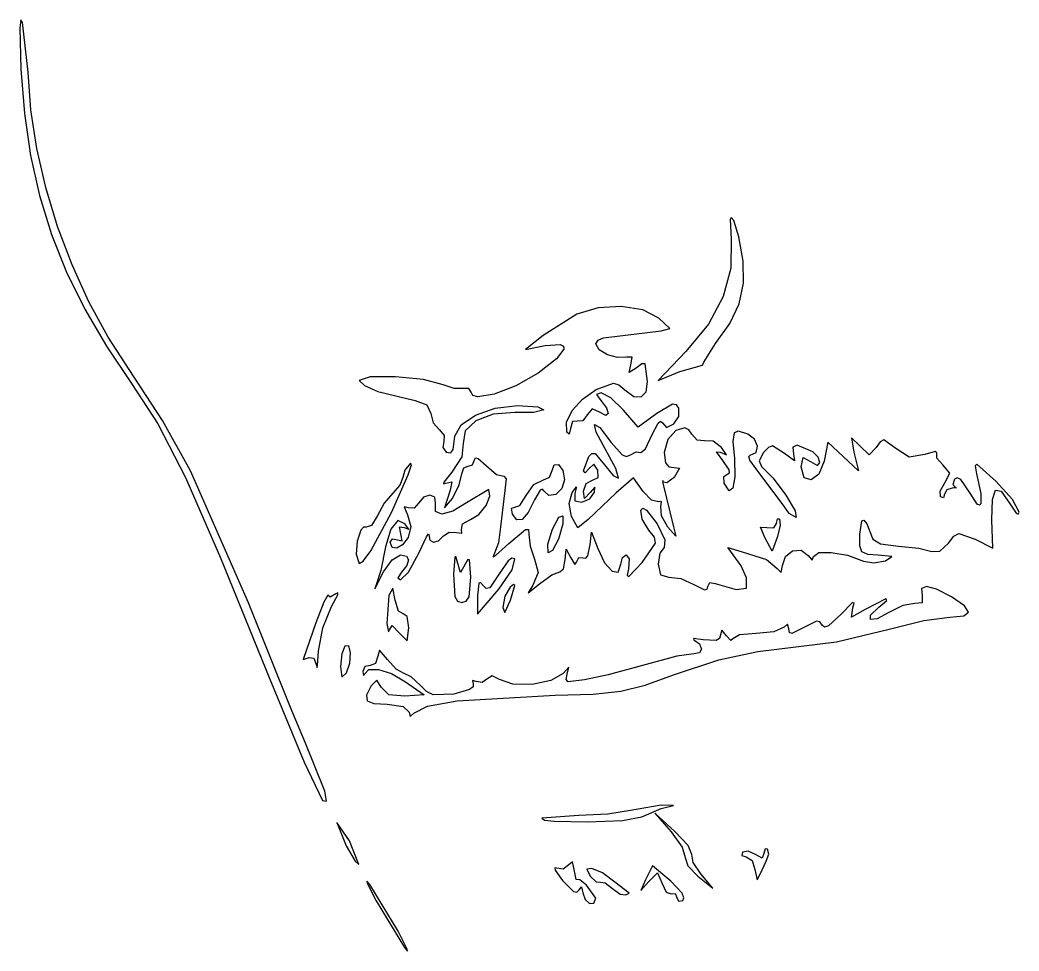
# Model space of a CAD drawing. Extents: x 0 to 143, y 0 to 208.
# Drawn here: x 16.4 to 73, y 53.4 to 106.1 of the extents above; entities that cross this region are included whole.
import ezdxf

# ---------------------------------------------------------------- set-up
doc = ezdxf.new("R2010")
doc.units = 0

msp = doc.modelspace()

# ---------------------------------------------------------------- linework, layer by layer
at = {"layer": 'Layer 1'}
for p, q in [((16.471684, 106.14862), (16.42089, 105.706617)), ((16.569277, 106.009433), (16.471684, 106.14862)), ((16.892069, 103.187209), (16.569277, 106.009433)), ((16.42089, 105.706617), (16.470146, 103.363598)), ((16.470146, 103.363598), (16.669187, 100.859361)), ((17.038938, 101.061755), (16.892069, 103.187209)), ((16.669187, 100.859361), (17.019681, 98.479486)), ((17.371891, 98.872403), (17.038938, 101.061755)), ((17.019681, 98.479486), (17.529512, 96.201624)), ((17.879073, 96.654047), (17.371891, 98.872403)), ((18.548626, 94.441578), (17.879073, 96.654047)), ((17.529512, 96.201624), (18.206564, 94.003428)), ((56.711048, 94.959709), (56.641242, 94.842951)), ((56.641242, 94.842951), (56.702713, 93.727114)), ((56.849116, 94.791445), (56.711048, 94.959709)), ((57.143995, 93.870298), (56.849116, 94.791445)), ((18.206564, 94.003428), (19.058721, 91.862546)), ((19.368695, 92.269887), (18.548626, 94.441578)), ((56.702713, 93.727114), (56.687362, 92.081443)), ((57.384633, 92.492744), (57.143995, 93.870298)), ((20.327421, 90.173868), (19.368695, 92.269887)), ((57.410425, 91.23853), (57.384633, 92.492744)), ((19.058721, 91.862546), (20.093866, 89.756631)), ((56.687362, 92.081443), (56.260021, 90.482042)), ((57.166837, 90.071364), (57.410425, 91.23853)), ((21.412949, 88.188411), (20.327421, 90.173868)), ((56.260021, 90.482042), (55.414704, 88.914059)), ((56.638359, 88.945076), (57.166837, 90.071364)), ((20.093866, 89.756631), (21.319883, 87.663333)), ((47.959111, 89.488486), (46.058343, 88.28128)), ((49.170512, 89.846187), (47.959111, 89.488486)), ((50.4809, 89.921742), (49.170512, 89.846187)), ((51.693856, 89.724578), (50.4809, 89.921742)), ((52.612958, 89.26412), (51.693856, 89.724578)), ((53.22247, 88.665279), (52.612958, 89.26412)), ((55.414704, 88.914059), (54.145426, 87.362646)), ((55.80948, 87.813497), (56.638359, 88.945076)), ((46.058343, 88.28128), (45.058217, 87.486824)), ((49.477114, 88.142286), (52.740311, 88.529989)), ((52.740311, 88.529989), (53.22247, 88.665279)), ((22.613423, 86.34841), (21.412949, 88.188411)), ((46.165235, 87.708016), (47.017745, 87.768683)), ((47.017745, 87.768683), (47.20346, 87.674964)), ((49.036142, 87.795152), (49.165744, 88.013037)), ((49.228599, 87.468077), (49.036142, 87.795152)), ((49.165744, 88.013037), (49.477114, 88.142286)), ((55.16566, 86.771743), (55.80948, 87.813497)), ((21.319883, 87.663333), (22.744656, 85.560303)), ((45.058217, 87.486824), (46.165235, 87.708016)), ((47.23036, 87.504639), (46.81234, 86.952465)), ((47.20346, 87.674964), (47.23036, 87.504639)), ((49.693676, 87.187801), (49.228599, 87.468077)), ((50.262933, 87.026256), (49.693676, 87.187801)), ((54.145426, 87.362646), (52.568508, 85.71729)), ((46.81234, 86.952465), (45.772945, 86.148737)), ((50.767929, 87.055377), (50.262933, 87.026256)), ((51.094337, 87.046028), (50.767929, 87.055377)), ((50.926679, 86.174622), (51.024399, 86.604879)), ((51.024399, 86.604879), (51.094337, 87.046028)), ((51.654819, 86.673202), (51.321085, 86.423551)), ((51.838831, 86.671863), (51.654819, 86.673202)), ((51.975841, 85.662609), (51.838831, 86.671863)), ((53.801114, 86.231993), (55.077465, 86.588651)), ((55.077465, 86.588651), (55.16566, 86.771743)), ((24.491833, 83.459334), (22.613423, 86.34841)), ((45.772945, 86.148737), (44.502179, 85.427328)), ((51.321085, 86.423551), (50.926679, 86.174622)), ((52.568508, 85.71729), (53.801114, 86.231993)), ((22.744656, 85.560303), (24.232492, 83.267969)), ((36.252184, 85.929574), (35.630578, 85.728226)), ((35.630578, 85.728226), (35.928979, 85.437068)), ((37.685069, 85.934336), (36.252184, 85.929574)), ((39.281334, 85.775454), (37.685069, 85.934336)), ((40.393081, 85.485867), (39.281334, 85.775454)), ((41.020982, 85.270011), (40.393081, 85.485867)), ((49.057309, 85.206467), (50.035827, 85.576708)), ((50.035827, 85.576708), (50.343284, 85.480013)), ((50.343284, 85.480013), (50.675149, 85.194473)), ((51.895838, 85.077643), (51.975841, 85.662609)), ((35.928979, 85.437068), (36.690896, 85.104206)), ((36.690896, 85.104206), (38.80558, 84.597925)), ((41.539609, 85.272437), (41.020982, 85.270011)), ((41.851112, 85.274509), (41.539609, 85.272437)), ((41.980582, 85.057242), (41.851112, 85.274509)), ((42.077598, 84.877725), (41.980582, 85.057242)), ((43.27391, 84.955289), (42.347069, 84.8071)), ((44.502179, 85.427328), (43.27391, 84.955289)), ((48.275927, 84.674428), (49.057309, 85.206467)), ((49.335298, 85.019142), (49.074948, 84.930903)), ((49.074948, 84.930903), (49.318364, 84.595808)), ((49.891408, 84.734097), (49.335298, 85.019142)), ((50.675149, 85.194473), (51.192112, 84.824359)), ((51.616801, 84.791821), (51.895838, 85.077643)), ((38.80558, 84.597925), (39.461527, 84.355126)), ((39.461527, 84.355126), (39.6907, 83.857797)), ((42.347069, 84.8071), (42.077598, 84.877725)), ((47.694968, 84.031231), (48.275927, 84.674428)), ((49.318364, 84.595808), (49.64071, 84.173098)), ((50.610237, 84.049003), (49.891408, 84.734097)), ((51.192112, 84.824359), (51.616801, 84.791821)), ((53.380118, 84.380614), (52.501128, 83.859208)), ((53.605284, 84.354111), (53.380118, 84.380614)), ((53.745023, 84.149544), (53.605284, 84.354111)), ((39.6907, 83.857797), (39.83481, 83.323691)), ((41.41251, 83.209953), (42.226556, 83.763781)), ((42.226556, 83.763781), (43.340244, 84.154626)), ((43.217565, 83.817486), (42.236787, 83.447031)), ((44.44897, 83.906127), (43.217565, 83.817486)), ((43.340244, 84.154626), (44.597136, 84.305825)), ((45.504702, 83.919974), (44.44897, 83.906127)), ((44.597136, 84.305825), (45.750103, 84.239414)), ((46.086565, 84.068758), (45.504702, 83.919974)), ((45.750103, 84.239414), (46.086565, 84.068758)), ((47.380312, 83.372755), (47.694968, 84.031231)), ((48.550719, 83.771013), (48.294338, 83.439623)), ((48.82302, 84.128863), (48.550719, 83.771013)), ((49.253806, 83.926589), (48.82302, 84.128863)), ((49.598806, 83.739104), (49.253806, 83.926589)), ((49.730982, 83.854401), (49.598806, 83.739104)), ((49.64071, 84.173098), (49.730982, 83.854401)), ((51.445263, 83.078863), (50.610237, 84.049003)), ((52.501128, 83.859208), (51.445263, 83.078863)), ((53.738673, 83.688022), (53.745023, 84.149544)), ((24.232492, 83.267969), (25.787499, 80.235428)), ((26.082641, 80.609417), (24.491833, 83.459334)), ((39.83481, 83.323691), (40.176828, 82.927168)), ((41.05454, 82.569804), (41.41251, 83.209953)), ((42.236787, 83.447031), (41.633437, 82.870531)), ((47.397841, 82.794877), (47.380312, 83.372755)), ((47.721118, 83.39773), (47.597161, 83.011482)), ((47.980277, 83.43023), (47.721118, 83.39773)), ((48.294338, 83.439623), (47.980277, 83.43023)), ((49.050545, 82.788868), (48.959016, 83.225089)), ((48.959016, 83.225089), (49.261385, 83.055679)), ((52.206205, 82.619899), (52.561629, 83.314651)), ((52.561629, 83.314651), (52.708352, 83.41737)), ((52.708352, 83.41737), (52.810161, 83.32863)), ((52.810161, 83.32863), (53.051108, 83.060078)), ((53.051108, 83.060078), (53.459273, 83.266188)), ((53.459273, 83.266188), (53.738673, 83.688022)), ((40.176828, 82.927168), (40.451157, 82.608125)), ((41.633437, 82.870531), (41.534318, 82.163757)), ((47.527134, 82.684634), (47.397841, 82.794877)), ((47.597161, 83.011482), (47.527134, 82.684634)), ((49.586476, 81.810979), (49.050545, 82.788868)), ((49.261385, 83.055679), (49.907151, 82.216674)), ((53.571059, 82.893258), (53.113489, 82.389507)), ((54.090211, 83.034992), (53.571059, 82.893258)), ((54.31063, 82.928958), (54.090211, 83.034992)), ((54.471745, 82.683046), (54.31063, 82.928958)), ((54.770416, 82.344379), (54.471745, 82.683046)), ((56.86821, 82.753513), (56.80885, 82.275091)), ((57.127662, 82.853184), (56.86821, 82.753513)), ((57.650275, 82.688338), (57.127662, 82.853184)), ((58.03251, 82.396386), (57.650275, 82.688338)), ((40.432592, 82.260771), (40.377294, 81.935862)), ((40.451157, 82.608125), (40.432592, 82.260771)), ((40.966345, 81.823326), (41.05454, 82.569804)), ((41.534318, 82.163757), (41.448901, 81.400654)), ((49.907151, 82.216674), (50.527555, 81.519011)), ((51.84668, 81.853577), (52.206205, 82.619899)), ((53.113489, 82.389507), (52.9167, 81.655404)), ((55.186826, 82.315804), (54.770416, 82.344379)), ((55.677364, 82.282114), (55.186826, 82.315804)), ((56.154144, 81.931982), (55.677364, 82.282114)), ((56.80885, 82.275091), (56.886511, 81.303684)), ((58.195141, 81.996584), (58.03251, 82.396386)), ((60.437574, 82.063921), (60.196098, 81.947416)), ((61.336761, 81.683758), (60.437574, 82.063921)), ((62.183825, 82.230785), (61.968983, 81.155517)), ((63.047073, 81.420101), (62.183825, 82.230785)), ((63.987579, 82.020529), (63.529806, 82.481389)), ((63.529806, 82.481389), (63.663376, 81.667751)), ((65.14974, 82.255507), (64.928085, 81.930571)), ((65.349831, 82.356506), (65.14974, 82.255507)), ((66.026636, 81.866718), (65.349831, 82.356506)), ((40.377294, 81.935862), (40.563826, 81.671279)), ((40.563826, 81.671279), (40.829908, 81.624668)), ((40.829908, 81.624668), (40.966345, 81.823326)), ((48.634328, 81.424334), (48.803942, 81.595707)), ((48.803942, 81.595707), (48.99694, 81.581673)), ((48.99694, 81.581673), (49.539203, 80.95267)), ((50.179319, 80.739813), (49.586476, 81.810979)), ((50.527555, 81.519011), (50.780723, 81.428529)), ((50.780723, 81.428529), (50.99794, 81.509001)), ((50.99794, 81.509001), (51.333829, 81.685214)), ((51.333829, 81.685214), (51.585316, 81.646584)), ((51.585316, 81.646584), (51.84668, 81.853577)), ((52.9167, 81.655404), (52.994488, 81.053432)), ((56.234577, 81.199262), (55.881623, 81.680936)), ((55.881623, 81.680936), (56.091702, 81.660695)), ((56.091702, 81.660695), (56.440555, 81.515351)), ((56.440555, 81.515351), (56.154144, 81.931982)), ((57.698396, 81.414787), (57.789623, 81.491362)), ((57.789623, 81.491362), (58.120176, 81.643415)), ((58.120176, 81.643415), (58.195141, 81.996584)), ((58.546331, 81.649759), (58.293169, 81.171084)), ((58.820115, 81.93837), (58.546331, 81.649759)), ((59.053847, 82.027188), (58.820115, 81.93837)), ((59.729902, 81.588376), (59.053847, 82.027188)), ((60.287158, 81.167644), (59.729902, 81.588376)), ((60.196098, 81.947416), (60.232963, 81.544631)), ((60.232963, 81.544631), (60.287158, 81.167644)), ((61.62696, 81.386504), (61.336761, 81.683758)), ((63.663376, 81.667751), (63.910321, 80.609417)), ((64.528873, 81.511073), (63.987579, 82.020529)), ((64.928085, 81.930571), (64.528873, 81.511073)), ((66.794413, 81.390864), (66.026636, 81.866718)), ((67.678343, 81.537576), (66.794413, 81.390864)), ((68.255752, 81.711187), (67.678343, 81.537576)), ((68.348974, 81.636354), (68.255752, 81.711187)), ((68.346945, 81.330054), (68.348974, 81.636354)), ((38.540996, 81.045803), (38.229626, 80.640506)), ((38.40478, 80.389504), (38.592034, 80.949115)), ((38.592034, 80.949115), (38.540996, 81.045803)), ((41.448901, 81.400654), (40.879562, 80.535686)), ((41.804546, 80.874001), (42.055327, 80.941117)), ((42.055327, 80.941117), (42.162968, 81.226779)), ((42.162968, 81.226779), (42.218443, 81.336741)), ((42.218443, 81.336741), (42.365198, 81.310343)), ((42.365198, 81.310343), (42.843124, 80.891992)), ((46.566696, 80.630231), (46.670325, 80.954566)), ((46.670325, 80.954566), (46.919474, 80.962195)), ((46.919474, 80.962195), (47.168623, 80.618192)), ((48.341522, 80.609417), (48.634328, 81.424334)), ((48.921313, 80.993901), (48.63962, 80.727245)), ((49.152206, 80.63905), (48.921313, 80.993901)), ((49.539203, 80.95267), (50.022201, 80.34426)), ((52.994488, 81.053432), (53.181283, 80.827434)), ((56.592735, 80.658056), (56.234577, 81.199262)), ((56.886511, 81.303684), (56.918873, 80.274328)), ((57.759636, 81.206317), (57.698396, 81.414787)), ((58.275751, 80.521223), (57.759636, 81.206317)), ((58.293169, 81.171084), (58.426034, 80.847189)), ((60.677816, 80.828845), (60.776638, 81.355983)), ((60.776638, 81.355983), (61.206983, 81.138584)), ((61.206983, 81.138584), (61.596714, 80.914041)), ((61.596714, 80.914041), (61.73615, 81.074731)), ((61.73615, 81.074731), (61.62696, 81.386504)), ((61.968983, 81.155517), (61.662761, 80.417583)), ((63.910321, 80.609417), (63.047073, 81.420101)), ((68.695754, 80.947026), (68.346945, 81.330054)), ((69.099906, 80.484313), (68.695754, 80.947026)), ((70.615484, 80.98517), (70.518051, 80.882947)), ((71.702129, 80.027333), (70.615484, 80.98517)), ((29.374192, 73.123468), (26.082641, 80.609417)), ((37.457615, 78.248627), (38.40478, 80.389504)), ((38.229626, 80.640506), (38.100024, 80.229122)), ((40.879562, 80.535686), (40.434047, 79.970007)), ((41.293767, 79.80548), (41.450357, 80.433028)), ((41.450357, 80.433028), (41.55522, 80.780779)), ((41.55522, 80.780779), (41.804546, 80.874001)), ((42.843124, 80.891992), (43.408848, 80.399426)), ((43.408848, 80.399426), (43.821378, 80.304264)), ((46.409004, 80.241866), (46.566696, 80.630231)), ((47.168623, 80.618192), (47.272252, 80.097183)), ((48.429055, 80.498468), (48.341522, 80.609417)), ((48.63962, 80.727245), (48.429055, 80.498468)), ((49.174343, 80.227094), (49.152206, 80.63905)), ((50.324487, 80.192786), (50.179319, 80.739813)), ((53.181283, 80.827434), (53.777346, 80.760362)), ((53.777346, 80.760362), (53.470914, 80.231592)), ((56.289655, 80.278247), (56.510097, 80.433028)), ((56.510097, 80.433028), (56.611013, 80.493469)), ((56.611013, 80.493469), (56.592735, 80.658056)), ((59.58879, 78.757333), (58.275751, 80.521223)), ((58.426034, 80.847189), (59.075978, 80.197345)), ((60.844735, 80.210657), (60.677816, 80.828845)), ((61.662761, 80.417583), (61.230531, 80.088099)), ((68.816404, 79.933494), (69.099906, 80.484313)), ((70.518051, 80.882947), (70.610986, 80.433028)), ((70.610986, 80.433028), (70.848235, 79.319203)), ((25.787499, 80.235428), (27.776885, 75.676175)), ((37.933777, 79.797984), (37.534168, 79.344355)), ((38.100024, 80.229122), (37.933777, 79.797984)), ((40.434047, 79.970007), (40.412985, 79.86457)), ((40.412985, 79.86457), (40.541248, 79.904919)), ((40.541248, 79.904919), (40.882075, 79.993423)), ((40.882075, 79.993423), (40.779726, 79.520744)), ((40.920484, 79.039555), (41.293767, 79.80548)), ((43.821378, 80.304264), (43.962886, 80.145117)), ((43.962886, 80.145117), (43.876058, 79.498872)), ((45.096317, 79.209241), (45.534379, 79.824398)), ((45.534379, 79.824398), (46.030121, 80.08025)), ((46.030121, 80.08025), (46.409004, 80.241866)), ((47.272252, 80.097183), (47.12231, 79.597341)), ((48.335878, 79.462889), (48.484397, 79.898834)), ((48.484397, 79.898834), (48.848817, 80.08025)), ((48.848817, 80.08025), (49.174343, 80.227094)), ((50.022201, 80.34426), (50.324487, 80.192786)), ((51.167274, 80.216775), (50.189726, 79.367991)), ((51.713374, 79.437136), (51.167274, 80.216775)), ((52.860961, 79.967008), (52.830666, 80.067859)), ((52.830666, 80.067859), (52.835561, 79.903861)), ((52.835561, 79.903861), (53.444456, 77.434415)), ((53.063147, 79.925072), (52.860961, 79.967008)), ((53.470914, 80.231592), (53.063147, 79.925072)), ((56.316069, 79.905978), (56.289655, 80.278247)), ((56.591881, 79.473047), (56.316069, 79.905978)), ((56.918873, 80.274328), (56.806739, 79.629973)), ((59.075978, 80.197345), (59.802353, 79.228247)), ((61.230531, 80.088099), (60.844735, 80.210657)), ((68.545383, 79.460243), (68.816404, 79.933494)), ((69.352627, 80.131756), (69.260111, 79.82991)), ((69.260111, 79.82991), (69.388258, 79.671733)), ((69.501042, 80.219019), (69.352627, 80.131756)), ((69.705714, 80.109398), (69.501042, 80.219019)), ((70.240569, 79.338005), (69.705714, 80.109398)), ((72.63236, 78.977907), (71.702129, 80.027333)), ((37.534168, 79.344355), (37.041822, 78.768798)), ((39.644574, 79.231069), (39.281996, 79.122585)), ((39.926852, 79.11565), (39.644574, 79.231069)), ((40.779726, 79.520744), (40.473867, 78.503068)), ((42.972241, 79.559197), (41.70859, 78.803899)), ((43.04456, 79.172409), (42.972241, 79.559197)), ((43.876058, 79.498872), (43.63758, 77.440765)), ((45.88191, 79.505222), (45.572215, 78.967941)), ((46.012002, 79.572382), (45.88191, 79.505222)), ((46.10244, 79.482644), (46.012002, 79.572382)), ((46.383748, 79.209373), (46.10244, 79.482644)), ((46.774923, 79.274505), (46.383748, 79.209373)), ((47.12231, 79.597341), (46.774923, 79.274505)), ((47.531147, 78.763462), (47.692058, 79.374694)), ((47.692058, 79.374694), (47.936357, 79.700352)), ((47.936357, 79.700352), (47.852572, 79.321425)), ((47.852572, 79.321425), (47.859627, 78.903383)), ((48.406477, 79.047845), (48.335878, 79.462889)), ((48.715467, 79.374694), (48.406477, 79.047845)), ((50.189726, 79.367991), (48.597286, 77.852104)), ((48.692448, 79.028707), (48.955709, 79.405386)), ((48.984681, 79.6914), (48.715467, 79.374694)), ((48.955709, 79.405386), (48.984681, 79.6914)), ((52.194343, 78.945231), (51.713374, 79.437136)), ((56.806739, 79.629973), (56.591881, 79.473047)), ((59.802353, 79.228247), (60.328902, 78.347719)), ((68.564874, 79.130924), (68.545383, 79.460243)), ((68.79171, 79.276622), (68.725123, 79.080345)), ((68.921312, 79.534899), (68.79171, 79.276622)), ((69.232682, 79.632575), (68.921312, 79.534899)), ((69.460357, 79.63747), (69.232682, 79.632575)), ((69.388258, 79.671733), (69.460357, 79.63747)), ((70.647251, 78.724827), (70.240569, 79.338005)), ((70.848235, 79.319203), (70.855064, 78.734181)), ((71.503603, 78.97821), (71.678492, 79.519289)), ((71.678492, 79.519289), (71.999697, 79.449907)), ((71.999697, 79.449907), (72.464835, 78.767916)), ((37.041822, 78.768798), (36.652929, 78.045074)), ((39.00878, 78.788377), (38.75134, 78.495924)), ((39.281996, 79.122585), (39.00878, 78.788377)), ((39.959164, 78.778146), (39.926852, 79.11565)), ((39.962289, 78.309839), (39.959164, 78.778146)), ((40.473867, 78.503068), (40.920484, 79.039555)), ((41.70859, 78.803899), (40.938503, 78.32427)), ((42.823721, 78.640298), (43.04456, 79.172409)), ((44.728987, 78.64828), (45.096317, 79.209241)), ((45.572215, 78.967941), (45.215071, 78.244371)), ((47.667363, 78.01544), (47.531147, 78.763462)), ((47.859627, 78.903383), (48.247683, 78.822949)), ((48.247683, 78.822949), (48.692448, 79.028707)), ((52.58403, 78.857874), (52.194343, 78.945231)), ((52.760287, 78.861711), (52.58403, 78.857874)), ((52.728317, 78.589057), (52.760287, 78.861711)), ((59.989502, 78.19668), (59.58879, 78.757333)), ((68.725123, 79.080345), (68.564874, 79.130924)), ((70.777002, 78.654617), (70.647251, 78.724827)), ((70.855064, 78.734181), (70.777002, 78.654617)), ((71.477409, 77.828821), (71.503603, 78.97821)), ((72.464835, 78.767916), (72.844776, 78.215113)), ((73.010935, 78.263443), (72.63236, 78.977907)), ((36.28798, 76.067136), (37.457615, 78.248627)), ((38.410821, 78.518855), (38.184911, 78.560923)), ((38.184911, 78.560923), (38.378366, 78.109279)), ((38.378366, 78.109279), (38.564677, 77.460476)), ((38.75134, 78.495924), (38.410821, 78.518855)), ((40.322569, 78.159065), (39.962289, 78.309839)), ((40.938503, 78.32427), (40.322569, 78.159065)), ((41.93331, 77.848929), (42.417409, 78.14007)), ((42.417409, 78.14007), (42.823721, 78.640298)), ((44.254104, 78.491647), (44.402403, 78.52203)), ((44.314561, 78.160432), (44.254104, 78.491647)), ((44.558992, 77.823154), (44.314561, 78.160432)), ((44.402403, 78.52203), (44.728987, 78.64828)), ((45.215071, 78.244371), (44.868246, 77.856955)), ((51.591666, 78.384093), (51.710695, 78.485914)), ((51.658297, 77.860924), (51.591666, 78.384093)), ((51.710695, 78.485914), (51.913664, 78.381889)), ((51.913664, 78.381889), (52.507125, 77.610804)), ((52.767563, 78.05332), (52.728317, 78.589057)), ((60.379366, 77.963582), (59.989502, 78.19668)), ((60.328902, 78.347719), (60.379366, 77.963582)), ((72.844776, 78.215113), (72.963508, 78.155835)), ((72.963508, 78.155835), (73.010935, 78.263443)), ((36.652929, 78.045074), (36.338074, 77.516039)), ((37.81639, 77.800907), (37.422337, 77.310237)), ((38.221027, 77.597046), (37.81639, 77.800907)), ((38.448525, 77.301726), (38.221027, 77.597046)), ((41.434129, 77.285895), (41.485811, 77.604851)), ((41.485811, 77.604851), (41.93331, 77.848929)), ((44.868246, 77.856955), (44.558992, 77.823154)), ((46.587157, 77.307415), (46.951748, 77.988216)), ((47.17359, 77.607006), (46.921238, 76.733445)), ((46.951748, 77.988216), (47.165493, 78.056671)), ((47.165493, 78.056671), (47.17359, 77.607006)), ((48.022258, 77.385423), (47.667363, 78.01544)), ((48.597286, 77.852104), (48.022258, 77.385423)), ((52.041105, 77.25097), (51.658297, 77.860924)), ((52.507125, 77.610804), (52.938837, 76.704253)), ((53.114256, 77.424184), (52.767563, 78.05332)), ((59.113554, 77.369548), (59.266704, 77.631971)), ((59.266704, 77.631971), (59.320767, 77.895187)), ((59.320767, 77.895187), (59.450501, 77.89726)), ((59.450501, 77.89726), (59.490101, 77.522874)), ((63.993929, 76.993443), (64.111889, 77.78049)), ((64.111889, 77.78049), (64.225059, 77.807037)), ((64.225059, 77.807037), (64.388335, 77.610804)), ((64.388335, 77.610804), (64.729471, 76.728859)), ((71.531384, 76.224386), (71.477409, 77.828821)), ((35.733947, 77.253131), (35.528052, 76.630522)), ((35.87267, 77.410903), (35.733947, 77.253131)), ((36.024278, 77.409015), (35.87267, 77.410903)), ((36.338074, 77.516039), (36.024278, 77.409015)), ((37.422337, 77.310237), (37.116479, 76.30235)), ((37.987488, 77.042126), (37.91583, 77.443234)), ((37.91583, 77.443234), (38.192099, 77.400901)), ((38.061527, 76.648029), (37.987488, 77.042126)), ((38.192099, 77.400901), (38.448525, 77.301726)), ((38.564677, 77.460476), (38.410469, 76.826226)), ((39.450105, 76.864326), (39.567294, 77.04626)), ((39.567294, 77.04626), (39.5891, 76.993443)), ((39.5891, 76.993443), (39.63161, 76.683075)), ((40.407898, 76.929237), (40.722708, 77.137817)), ((40.722708, 77.137817), (41.152612, 77.109859)), ((41.152612, 77.109859), (41.458471, 77.071142)), ((41.458471, 77.071142), (41.434129, 77.285895)), ((43.63758, 77.440765), (43.534525, 76.533376)), ((44.113478, 76.496731), (45.058129, 77.290349)), ((45.058129, 77.290349), (45.23217, 77.282594)), ((45.23217, 77.282594), (45.251892, 77.025898)), ((45.251892, 77.025898), (45.310939, 76.339701)), ((46.319355, 76.446284), (46.587157, 77.307415)), ((48.710528, 76.443462), (48.790256, 77.131467)), ((48.790256, 77.131467), (49.1515, 76.199692)), ((52.358787, 76.850132), (52.041105, 77.25097)), ((53.577674, 76.907409), (53.114256, 77.424184)), ((53.444456, 77.434415), (53.577674, 76.907409)), ((58.605598, 76.822345), (58.367473, 77.414263)), ((58.367473, 77.414263), (58.729423, 77.388907)), ((58.729423, 77.388907), (59.113554, 77.369548)), ((59.490101, 77.522874), (59.327029, 76.881259)), ((63.991383, 76.367625), (63.993929, 76.993443)), ((69.326334, 76.906538), (69.608832, 77.064351)), ((69.608832, 77.064351), (70.533728, 76.740148)), ((35.528052, 76.630522), (35.472374, 75.885014)), ((37.394468, 76.573284), (37.515647, 76.762197)), ((37.501575, 76.26554), (37.394468, 76.573284)), ((37.515647, 76.762197), (37.807218, 76.691817)), ((38.096788, 76.413641), (37.764753, 76.219536)), ((37.807218, 76.691817), (38.061527, 76.648029)), ((38.410469, 76.826226), (38.096788, 76.413641)), ((39.006311, 75.935109), (39.450105, 76.864326)), ((39.63161, 76.683075), (39.84213, 76.5642)), ((39.84213, 76.5642), (40.130835, 76.643895)), ((40.130835, 76.643895), (40.407898, 76.929237)), ((43.534525, 76.533376), (43.271397, 75.846914)), ((43.363428, 75.81953), (44.113478, 76.496731)), ((46.332804, 75.962978), (46.319355, 76.446284)), ((46.921238, 76.733445), (46.593948, 76.101091)), ((48.590275, 75.798231), (48.710528, 76.443462)), ((51.665396, 75.419347), (52.422238, 76.509652)), ((52.422238, 76.509652), (52.358787, 76.850132)), ((52.938837, 76.704253), (52.913878, 76.258606)), ((59.019054, 76.049409), (58.605598, 76.822345)), ((59.327029, 76.881259), (59.019054, 76.049409)), ((64.729471, 76.728859), (65.158802, 76.469082)), ((65.158802, 76.469082), (66.183975, 76.339745)), ((68.519762, 76.04738), (69.015724, 76.513312)), ((69.015724, 76.513312), (69.326334, 76.906538)), ((70.533728, 76.740148), (71.531384, 76.224386)), ((35.472374, 75.885014), (35.632695, 75.360433)), ((35.868725, 75.486276), (36.28798, 76.067136)), ((37.116479, 76.30235), (36.856482, 74.969555)), ((37.50039, 75.563236), (37.980432, 75.846914)), ((37.764753, 76.219536), (37.501575, 76.26554)), ((37.980432, 75.846914), (38.313978, 75.771105)), ((38.43115, 74.876157), (39.006311, 75.935109)), ((43.271397, 75.846914), (43.221352, 75.734483)), ((45.310939, 76.339701), (45.565512, 75.602439)), ((46.593948, 76.101091), (46.332804, 75.962978)), ((47.296946, 75.582331), (47.361373, 76.162871)), ((47.361373, 76.162871), (47.62503, 75.670525)), ((49.1515, 76.199692), (49.531216, 75.397072)), ((50.541181, 75.691471), (50.766871, 75.846914)), ((50.766871, 75.846914), (50.93325, 75.613684)), ((52.666669, 75.934182), (52.563922, 75.319511)), ((52.913878, 76.258606), (52.666669, 75.934182)), ((56.826539, 75.848325), (56.519269, 76.266676)), ((56.519269, 76.266676), (57.326425, 76.010603)), ((57.277521, 75.228759), (56.826539, 75.848325)), ((57.326425, 76.010603), (58.698026, 75.57845)), ((59.785723, 75.760516), (60.187146, 76.069341)), ((60.187146, 76.069341), (60.663777, 76.106173)), ((60.663777, 76.106173), (61.060933, 75.810225)), ((61.37808, 75.7499), (61.665495, 75.971891)), ((61.665495, 75.971891), (62.376177, 75.989128)), ((62.376177, 75.989128), (63.29469, 75.821486)), ((64.114844, 76.019952), (63.991383, 76.367625)), ((64.439521, 75.866218), (64.114844, 76.019952)), ((65.040622, 75.82222), (64.439521, 75.866218)), ((66.183975, 76.339745), (67.333943, 76.235764)), ((67.333943, 76.235764), (68.064282, 76.037061)), ((68.064282, 76.037061), (68.519762, 76.04738)), ((27.776885, 75.676175), (30.567861, 68.803701)), ((35.632695, 75.360433), (35.868725, 75.486276)), ((37.010293, 74.881361), (37.50039, 75.563236)), ((38.313978, 75.771105), (38.434237, 75.562443)), ((38.434237, 75.562443), (38.339852, 75.249071)), ((41.050836, 75.720179), (40.970226, 74.759299)), ((41.114391, 75.758929), (41.050836, 75.720179)), ((41.190712, 75.494136), (41.114391, 75.758929)), ((41.379757, 74.850316), (41.190712, 75.494136)), ((41.646854, 75.317747), (41.379757, 74.850316)), ((41.783396, 75.582093), (41.646854, 75.317747)), ((41.875057, 75.560326), (41.783396, 75.582093)), ((41.955888, 74.58291), (41.875057, 75.560326)), ((43.221352, 75.734483), (43.363428, 75.81953)), ((44.069381, 75.500574), (43.562439, 74.777644)), ((44.291002, 75.65067), (44.069381, 75.500574)), ((44.452497, 75.6229), (44.291002, 75.65067)), ((44.308079, 74.992838), (44.452497, 75.6229)), ((45.565512, 75.602439), (45.772152, 74.845333)), ((47.199888, 75.047519), (47.296946, 75.582331)), ((47.62503, 75.670525), (47.846486, 75.307869)), ((47.846486, 75.307869), (47.953114, 75.426755)), ((47.953114, 75.426755), (48.074116, 75.688869)), ((48.074116, 75.688869), (48.330586, 75.670525)), ((48.330586, 75.670525), (48.47275, 75.659236)), ((48.47275, 75.659236), (48.590275, 75.798231)), ((49.531216, 75.397072), (49.956937, 74.925943)), ((50.303877, 74.871202), (50.447254, 75.317747)), ((50.447254, 75.317747), (50.541181, 75.691471)), ((50.93325, 75.613684), (50.883993, 75.053164)), ((50.901367, 74.621496), (51.665396, 75.419347)), ((52.563922, 75.319511), (52.708429, 74.712115)), ((58.698026, 75.57845), (59.310096, 75.08315)), ((59.61419, 75.240489), (59.785723, 75.760516)), ((61.060933, 75.810225), (61.298353, 75.541673)), ((61.298353, 75.541673), (61.37808, 75.7499)), ((63.29469, 75.821486), (64.205596, 75.488844)), ((64.205596, 75.488844), (64.786577, 75.389273)), ((64.786577, 75.389273), (65.440319, 75.513539)), ((65.804165, 75.748445), (65.040622, 75.82222)), ((65.440319, 75.513539), (65.804165, 75.748445)), ((36.856482, 74.969555), (36.512523, 73.915807)), ((36.512523, 73.915807), (37.010293, 74.881361)), ((38.029468, 74.859136), (37.819301, 74.549573)), ((37.975846, 74.435802), (38.43115, 74.876157)), ((38.339852, 75.249071), (38.029468, 74.859136)), ((40.970226, 74.759299), (41.047043, 73.491944)), ((43.562439, 74.777644), (43.027495, 73.975339)), ((43.545858, 73.906635), (44.308079, 74.992838)), ((45.772152, 74.845333), (45.469204, 74.133471)), ((45.854437, 74.201557), (46.552188, 74.714717)), ((46.552188, 74.714717), (47.000966, 74.876775)), ((47.000966, 74.876775), (47.199888, 75.047519)), ((49.956937, 74.925943), (50.303877, 74.871202)), ((50.883993, 75.053164), (50.818266, 74.69252)), ((52.708429, 74.712115), (53.181283, 74.591024)), ((57.577956, 74.539872), (57.277521, 75.228759)), ((59.310096, 75.08315), (59.546016, 74.847362)), ((59.546016, 74.847362), (59.61419, 75.240489)), ((37.819301, 74.549573), (37.975846, 74.435802)), ((41.855919, 73.466324), (41.955888, 74.58291)), ((42.417189, 74.248345), (42.343943, 73.553857)), ((42.514054, 74.283661), (42.417189, 74.248345)), ((42.655799, 74.119713), (42.514054, 74.283661)), ((44.384676, 74.166869), (44.185444, 74.009646)), ((44.454261, 74.116758), (44.384676, 74.166869)), ((45.212028, 73.686898), (45.854437, 74.201557)), ((45.469204, 74.133471), (45.212028, 73.686898)), ((50.818266, 74.69252), (50.901367, 74.621496)), ((53.181283, 74.591024), (53.850592, 74.504329)), ((53.850592, 74.504329), (54.592395, 74.16628)), ((54.592395, 74.16628), (55.195117, 73.873209)), ((55.386146, 74.063268), (55.505694, 74.281903)), ((55.505694, 74.281903), (55.793252, 74.225899)), ((55.793252, 74.225899), (56.985641, 73.887938)), ((57.580249, 73.962418), (57.577956, 74.539872)), ((33.855046, 73.571496), (33.640331, 73.169908)), ((33.99285, 73.451199), (33.855046, 73.571496)), ((34.30766, 73.632526), (33.99285, 73.451199)), ((34.07518, 72.921679), (34.421343, 73.587195)), ((34.425819, 73.699058), (34.30766, 73.632526)), ((34.421343, 73.587195), (34.425819, 73.699058)), ((37.53505, 73.962418), (37.323207, 73.553857)), ((37.674927, 73.283276), (37.53505, 73.962418)), ((42.343943, 72.495523), (43.545858, 73.906635)), ((42.834222, 73.93865), (42.655799, 74.119713)), ((43.027495, 73.975339), (42.834222, 73.93865)), ((44.185444, 74.009646), (43.880556, 73.500102)), ((44.20767, 73.286451), (44.454261, 74.116758)), ((55.195117, 73.873209), (55.339315, 73.908211)), ((55.339315, 73.908211), (55.386146, 74.063268)), ((56.985641, 73.887938), (57.580249, 73.962418)), ((67.76345, 74.05952), (67.479133, 73.934907)), ((67.479133, 73.934907), (67.516418, 73.531985)), ((68.339735, 73.906784), (67.76345, 74.05952)), ((69.178355, 73.477657), (68.339735, 73.906784)), ((31.75002, 67.200678), (29.374192, 73.123468)), ((33.640331, 73.169908), (33.1737, 71.995769)), ((37.323207, 73.553857), (37.197971, 71.966356)), ((37.856475, 72.653523), (37.674927, 73.283276)), ((41.047043, 73.491944), (41.202199, 73.222797)), ((41.202199, 73.222797), (41.451415, 73.142165)), ((41.451415, 73.142165), (41.69648, 73.218701)), ((41.69648, 73.218701), (41.855919, 73.466324)), ((42.343943, 73.553857), (42.343943, 72.495523)), ((43.880556, 73.500102), (43.766697, 72.86594)), ((43.880424, 72.574942), (44.20767, 73.286451)), ((63.578665, 73.139166), (62.937359, 72.495523)), ((63.66498, 73.108993), (63.578665, 73.139166)), ((63.604815, 72.849359), (63.66498, 73.108993)), ((65.47057, 73.363048), (64.298377, 72.761165)), ((65.067433, 72.877229), (65.51728, 73.263857)), ((65.51728, 73.263857), (65.47057, 73.363048)), ((67.113192, 73.085015), (66.426334, 72.98121)), ((67.532293, 73.136388), (67.113192, 73.085015)), ((67.516418, 73.531985), (67.532293, 73.136388)), ((69.918753, 72.966388), (69.178355, 73.477657)), ((33.581202, 71.72166), (34.07518, 72.921679)), ((38.124013, 72.51034), (37.856475, 72.653523)), ((38.35301, 72.36279), (38.124013, 72.51034)), ((43.766697, 72.86594), (43.880424, 72.574942)), ((62.937359, 72.495523), (62.218398, 71.828508)), ((63.518076, 72.323059), (63.604815, 72.849359)), ((64.298377, 72.761165), (63.518076, 72.323059)), ((64.593101, 72.424108), (65.067433, 72.877229)), ((65.637875, 72.585834), (64.978334, 72.227346)), ((66.426334, 72.98121), (65.637875, 72.585834)), ((69.877004, 72.39007), (70.151713, 72.60484)), ((70.151713, 72.60484), (69.918753, 72.966388)), ((33.1737, 71.995769), (32.467218, 69.917069)), ((37.197971, 71.966356), (37.286342, 71.492884)), ((38.441513, 71.722586), (38.35301, 72.36279)), ((59.899367, 71.928432), (59.702385, 71.749045)), ((59.966968, 71.661203), (59.899367, 71.928432)), ((61.533082, 72.083478), (60.827747, 71.740225)), ((61.729298, 72.04443), (61.533082, 72.083478)), ((61.85292, 71.868989), (61.729298, 72.04443)), ((64.596739, 72.190458), (64.593101, 72.424108)), ((64.978334, 72.227346), (64.596739, 72.190458)), ((65.654808, 71.640389), (67.626749, 72.119726)), ((67.626749, 72.119726), (69.094394, 72.319134)), ((69.094394, 72.319134), (69.877004, 72.39007)), ((33.338579, 70.391202), (33.581202, 71.72166)), ((37.286342, 71.492884), (37.349312, 71.592764)), ((37.349312, 71.592764), (37.499331, 71.836754)), ((37.499331, 71.836754), (37.912346, 71.416375)), ((37.912346, 71.416375), (38.358698, 70.968612)), ((38.358698, 70.968612), (38.441513, 71.722586)), ((56.096994, 71.310894), (56.038642, 71.105919)), ((56.173238, 71.57808), (56.096994, 71.310894)), ((56.44448, 71.2608), (56.173238, 71.57808)), ((57.183991, 71.321566), (56.791614, 71.084411)), ((58.119823, 71.396267), (57.183991, 71.321566)), ((59.130576, 71.482962), (58.119823, 71.396267)), ((59.702385, 71.749045), (59.130576, 71.482962)), ((60.006959, 71.447778), (59.966968, 71.661203)), ((60.142167, 71.387844), (60.006959, 71.447778)), ((60.827747, 71.740225), (60.142167, 71.387844)), ((61.986347, 71.757335), (61.85292, 71.868989)), ((62.218398, 71.828508), (61.986347, 71.757335)), ((62.665014, 70.927292), (65.654808, 71.640389)), ((55.121562, 71.0322), (54.566069, 71.117572)), ((54.566069, 71.117572), (54.592395, 71.041019)), ((54.592395, 71.041019), (54.903898, 70.806025)), ((54.903898, 70.806025), (55.033368, 70.510441)), ((55.862749, 70.992953), (55.121562, 71.0322)), ((56.038642, 71.105919), (55.862749, 70.992953)), ((56.6875, 70.990704), (56.44448, 71.2608)), ((56.791614, 71.084411), (56.6875, 70.990704)), ((58.20837, 70.372152), (62.665014, 70.927292)), ((33.27724, 69.573375), (33.338579, 70.391202)), ((34.646768, 70.241183), (34.582827, 69.526191)), ((34.814955, 70.68048), (34.646768, 70.241183)), ((35.040055, 70.68887), (34.814955, 70.68048)), ((35.141231, 70.2941), (35.040055, 70.68887)), ((35.104228, 69.713196), (35.141231, 70.2941)), ((36.794216, 70.44531), (36.688912, 70.104746)), ((37.238187, 69.928357), (36.794216, 70.44531)), ((54.592395, 70.242683), (53.622256, 70.099102)), ((54.903898, 70.292028), (54.592395, 70.242683)), ((55.033368, 70.510441), (54.903898, 70.292028)), ((56.00902, 69.901855), (58.20837, 70.372152)), ((32.467218, 69.917069), (32.808354, 70.026077)), ((32.808354, 70.026077), (33.074305, 69.992607)), ((33.074305, 69.992607), (33.218282, 69.605918)), ((33.218282, 69.605918), (33.245462, 69.470452)), ((34.914791, 69.163182), (35.104228, 69.713196)), ((36.559442, 69.701257), (36.24794, 69.585105)), ((36.688912, 70.104746), (36.559442, 69.701257)), ((37.732958, 69.374452), (37.238187, 69.928357)), ((53.622256, 70.099102), (49.741698, 69.049587)), ((53.445867, 69.05876), (56.00902, 69.901855)), ((33.245462, 69.470452), (33.27724, 69.573375)), ((34.582827, 69.526191), (34.657396, 68.914606)), ((34.657396, 68.914606), (34.914791, 69.163182)), ((35.946932, 69.517724), (35.842245, 69.232327)), ((35.842245, 69.232327), (35.88277, 69.007166)), ((35.88277, 69.007166), (35.930439, 69.085218)), ((35.930439, 69.085218), (36.186369, 69.349399)), ((36.24794, 69.585105), (35.946932, 69.517724)), ((36.186369, 69.349399), (36.735391, 69.353197)), ((36.735391, 69.353197), (37.466049, 69.116819)), ((37.466049, 69.116819), (38.266888, 68.660473)), ((38.15153, 69.144132), (37.732958, 69.374452)), ((38.581213, 68.937051), (38.15153, 69.144132)), ((47.184763, 69.134254), (46.485182, 68.722816)), ((47.518006, 69.483593), (47.184763, 69.134254)), ((47.3614, 68.794127), (47.423947, 69.087335)), ((47.423947, 69.087335), (47.518006, 69.483593)), ((49.741698, 69.049587), (48.393028, 68.765601)), ((51.826313, 68.468882), (53.445867, 69.05876)), ((30.567861, 68.803701), (32.520487, 64.095835)), ((36.63357, 68.748491), (36.322728, 68.428698)), ((36.881176, 68.347559), (36.63357, 68.748491)), ((38.266888, 68.660473), (39.315344, 67.92599)), ((39.101914, 68.438929), (38.581213, 68.937051)), ((42.254338, 68.663648), (42.049286, 68.724944)), ((42.049286, 68.724944), (42.095588, 68.538059)), ((42.095588, 68.538059), (42.088345, 68.375804)), ((42.593049, 68.606939), (42.254338, 68.663648)), ((42.869583, 68.802643), (42.593049, 68.606939)), ((43.160624, 68.994422), (42.869583, 68.802643)), ((43.581841, 68.780065), (43.160624, 68.994422)), ((44.345319, 68.51245), (43.581841, 68.780065)), ((45.4259, 68.504457), (44.345319, 68.51245)), ((46.485182, 68.722816), (45.4259, 68.504457)), ((47.468088, 68.654079), (47.3614, 68.794127)), ((48.393028, 68.765601), (47.468088, 68.654079)), ((36.322728, 68.428698), (36.050224, 67.899355)), ((37.319326, 67.911702), (36.881176, 68.347559)), ((38.213619, 67.836737), (37.319326, 67.911702)), ((39.315344, 67.92599), (38.213619, 67.836737)), ((39.448727, 68.099628), (39.101914, 68.438929)), ((39.832781, 67.918184), (39.448727, 68.099628)), ((41.003387, 67.954917), (39.832781, 67.918184)), ((41.887096, 68.215532), (41.003387, 67.954917)), ((42.088345, 68.375804), (41.887096, 68.215532)), ((46.743085, 67.895298), (48.890682, 67.959316)), ((48.890682, 67.959316), (50.446504, 68.126456)), ((50.446504, 68.126456), (51.826313, 68.468882)), ((36.050224, 67.899355), (36.081825, 67.579562)), ((36.081825, 67.579562), (36.457716, 67.422223)), ((36.457716, 67.422223), (37.218079, 67.380242)), ((37.218079, 67.380242), (38.118016, 67.260165)), ((39.497284, 67.2663), (41.180173, 67.572726)), ((41.180173, 67.572726), (46.743085, 67.895298)), ((32.59069, 65.185963), (31.75002, 67.200678)), ((38.118016, 67.260165), (38.458094, 66.93927)), ((38.458094, 66.93927), (38.524901, 66.698102)), ((38.524901, 66.698102), (38.722677, 66.885294)), ((38.722677, 66.885294), (39.497284, 67.2663)), ((33.679936, 62.462252), (32.59069, 65.185963)), ((32.520487, 64.095835), (33.558713, 61.92453)), ((33.780671, 61.886342), (33.679936, 62.462252)), ((33.558713, 61.92453), (33.780671, 61.886342)), ((49.715989, 61.155651), (48.070589, 61.081038)), ((51.002879, 61.366788), (49.715989, 61.155651)), ((52.740311, 61.664533), (51.002879, 61.366788)), ((51.651991, 60.99743), (52.740311, 61.480383)), ((53.521361, 60.182512), (52.387533, 61.206627)), ((52.387533, 61.206627), (53.313575, 60.148293)), ((53.445867, 61.65395), (52.740311, 61.664533)), ((52.740311, 61.480383), (53.445867, 61.65395)), ((35.087388, 59.638661), (34.378216, 60.67746)), ((34.378216, 60.67746), (34.901033, 59.354543)), ((48.070589, 61.081038), (45.989904, 60.923699)), ((45.989904, 60.923699), (46.125067, 60.821949)), ((46.125067, 60.821949), (46.683857, 60.755286)), ((46.683857, 60.755286), (48.552263, 60.720455)), ((48.552263, 60.720455), (50.555011, 60.805678)), ((50.555011, 60.805678), (51.651991, 60.99743)), ((53.313575, 60.148293), (53.925204, 59.286192)), ((54.268898, 59.372799), (53.521361, 60.182512)), ((35.615056, 58.313847), (35.087388, 59.638661)), ((34.901033, 59.354543), (35.398803, 58.503069)), ((53.925204, 59.286192), (54.094979, 58.699787)), ((54.473509, 58.864181), (54.268898, 59.372799)), ((54.547152, 58.421886), (54.473509, 58.864181)), ((57.352883, 58.998589), (57.304332, 58.814043)), ((57.676513, 59.06791), (57.352883, 58.998589)), ((58.08772, 58.867356), (57.676513, 59.06791)), ((58.457387, 58.660231), (58.08772, 58.867356)), ((58.561148, 58.929092), (58.457387, 58.660231)), ((58.623325, 59.188075), (58.561148, 58.929092)), ((58.772815, 59.172156), (58.623325, 59.188075)), ((58.689912, 58.496234), (58.835874, 58.886318)), ((58.835874, 58.886318), (58.772815, 59.172156)), ((35.398803, 58.503069), (35.615056, 58.313847)), ((47.503322, 58.290564), (47.185292, 58.04944)), ((47.725351, 58.463778), (47.503322, 58.290564)), ((47.820116, 58.031625), (47.725351, 58.463778)), ((54.094979, 58.699787), (54.244733, 58.22777)), ((54.97904, 57.771628), (54.547152, 58.421886)), ((57.304332, 58.814043), (57.555025, 58.737181)), ((57.555025, 58.737181), (57.89259, 58.529924)), ((57.89259, 58.529924), (58.053148, 58.031625)), ((58.345953, 57.767042), (58.689912, 58.496234)), ((46.813288, 58.097242), (46.713711, 58.119831)), ((46.713711, 58.119831), (46.745599, 57.994054)), ((46.745599, 57.994054), (47.158657, 57.390275)), ((47.185292, 58.04944), (46.813288, 58.097242)), ((47.917483, 57.457302), (47.820116, 58.031625)), ((48.819007, 58.086394), (48.527381, 58.03867)), ((48.527381, 58.03867), (48.714056, 57.642158)), ((49.40829, 57.828392), (48.819007, 58.086394)), ((50.114584, 57.307725), (49.40829, 57.828392)), ((52.251361, 58.236942), (51.859072, 57.428727)), ((52.026641, 57.320777), (52.541124, 57.830277)), ((53.290997, 57.362052), (52.251361, 58.236942)), ((52.541124, 57.830277), (52.791817, 57.236463)), ((54.244733, 58.22777), (54.808296, 57.641453)), ((55.666252, 56.973291), (54.97904, 57.771628)), ((58.053148, 58.031625), (58.173224, 57.437635)), ((58.173224, 57.437635), (58.345953, 57.767042)), ((36.239473, 57.176491), (36.073833, 57.367206)), ((36.073833, 57.367206), (36.085132, 57.254411)), ((36.085132, 57.254411), (36.592251, 56.240924)), ((37.843907, 54.530656), (36.239473, 57.176491)), ((47.158657, 57.390275), (47.770683, 56.781336)), ((48.136178, 57.433705), (47.917483, 57.457302)), ((48.515839, 57.13623), (48.136178, 57.433705)), ((48.714056, 57.642158), (49.061895, 57.331581)), ((49.061895, 57.331581), (49.304959, 57.300669)), ((49.304959, 57.300669), (49.575099, 57.267949)), ((49.575099, 57.267949), (49.988643, 56.953183)), ((50.925268, 56.675194), (50.114584, 57.307725)), ((51.859072, 57.428727), (51.596781, 56.826668)), ((51.596781, 56.826668), (52.026641, 57.320777)), ((52.791817, 57.236463), (53.028531, 56.739223)), ((53.92344, 56.678854), (53.290997, 57.362052)), ((54.808296, 57.641453), (55.666252, 56.973291)), ((47.770683, 56.781336), (47.968531, 56.741532)), ((47.968531, 56.741532), (48.094578, 56.878041)), ((48.094578, 56.878041), (48.233837, 57.039701)), ((48.233837, 57.039701), (48.302717, 56.708708)), ((48.302717, 56.708708), (48.428923, 56.31913)), ((49.036142, 56.401085), (48.515839, 57.13623)), ((49.988643, 56.953183), (50.422074, 56.631934)), ((50.422074, 56.631934), (50.740413, 56.583471)), ((50.740413, 56.583471), (50.925268, 56.675194)), ((53.028531, 56.739223), (53.309695, 56.645207)), ((53.309695, 56.645207), (53.530401, 56.665977)), ((53.530401, 56.665977), (53.622256, 56.444124)), ((54.033154, 56.422301), (53.92344, 56.678854)), ((36.592251, 56.240924), (38.196685, 53.595089)), ((48.428923, 56.31913), (48.679748, 56.101665)), ((48.679748, 56.101665), (48.925414, 56.110815)), ((48.925414, 56.110815), (49.036142, 56.401085)), ((53.622256, 56.444124), (53.726326, 56.229811)), ((53.726326, 56.229811), (53.976445, 56.268441)), ((53.976445, 56.268441), (54.033154, 56.422301)), ((38.351026, 53.517169), (37.843907, 54.530656)), ((38.196685, 53.595089), (38.362325, 53.404374)), ((38.362325, 53.404374), (38.351026, 53.517169))]:
    msp.add_line(p, q, dxfattribs=at)

doc.saveas('drawing.dxf')
